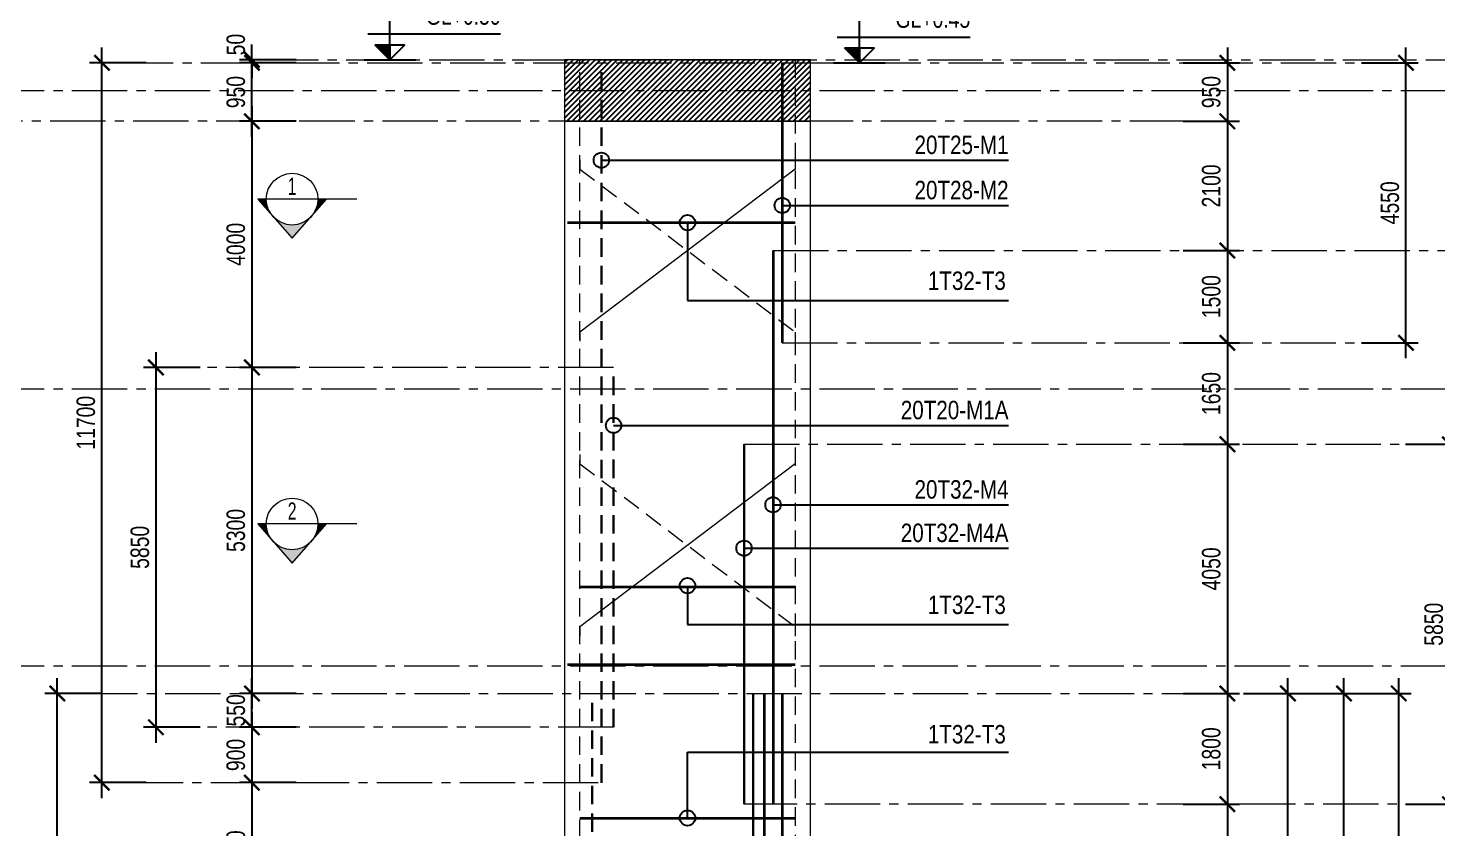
# Model space of a CAD drawing. Header units: millimetres. Extents: x 2746337 to 7547699, y -363432 to 15720.
# Drawn here: x 3176857 to 3199770, y -12000 to 1014 of the extents above; entities that cross this region are included whole.
import ezdxf
from ezdxf.enums import TextEntityAlignment as Align

# ---------------------------------------------------------------- set-up
doc = ezdxf.new("R2010")
doc.units = ezdxf.units.MM
doc.header["$LTSCALE"] = 1200
doc.header["$PDMODE"] = 3
for name, pattern in [('CENTER2', [1.125, 0.75, -0.125, 0.125, -0.125]), ('CONTINOUS', [0]), ('HIDDEN', [0.375, 0.25, -0.125])]:
    doc.linetypes.add(name, pattern=pattern)
for name, color, linetype, lineweight in [('1', 9, 'Continuous', 13), ('BOUND', 3, 'Continuous', 20), ('C1CO', 4, 'Continuous', 35), ('ENOTE', 2, 'Continuous', 15), ('Grid line', 160, 'CENTER2', 5), ('HIDE', 8, 'HIDDEN', 13), ('K-THUOC', 1, 'Continuous', 18), ('LEADER', 8, 'Continuous', 9), ('T1CO', 4, 'Continuous', 20), ('T1HI', 4, 'HIDDEN', 13), ('TCCO', 4, 'Continuous', 35), ('TCHI', 4, 'HIDDEN', 30), ('TEXTMA', 2, 'Continuous', 13)]:
    doc.layers.add(name, color=color, linetype=linetype, lineweight=lineweight)
for name, color, linetype in [('CDC.02.DIM', 1, 'Continuous'), ('CDC.06.TEXT', 2, 'Continuous'), ('CDC.10.HATCH', 251, 'Continuous')]:
    doc.layers.add(name, color=color, linetype=linetype)
doc.styles.add('DB_Arial', font='arial.ttf', dxfattribs={"width": 0.8})
doc.styles.add('SMTEXT', font='arial.ttf', dxfattribs={"width": 0.75})
doc.styles.add('TEXTVN', font='VHELVCN.TTF', dxfattribs={"width": 0.8})
doc.dimstyles.new('BSV1-100', dxfattribs={"dimtxt": 300, "dimasz": 250, "dimexe": 200, "dimexo": 0, "dimgap": 108, "dimtad": 1, "dimdec": 0, "dimdsep": 46, "dimtxsty": 'SMTEXT', "dimblk": 'ARCHTICK', "dimcen": 100, "dimdle": 250, "dimclrd": 256, "dimclre": 256, "dimclrt": 1, "dimadec": 0, "dimazin": 0, "dimtfac": 1, "dimtdec": 0, "dimtix": 1, "dimtmove": 2, "dimatfit": 3, "dimfxl": 720, "dimfxlon": 1, "dimtolj": 1, "dimtzin": 0, "dimarcsym": 0})
doc.dimstyles.new('BSV25', dxfattribs={"dimtxt": 300, "dimasz": 250, "dimexe": 200, "dimexo": 0, "dimgap": 108, "dimtad": 1, "dimdec": 0, "dimlfac": 0.25, "dimdsep": 46, "dimtxsty": 'SMTEXT', "dimblk": 'ARCHTICK', "dimcen": 100, "dimdle": 250, "dimclrd": 256, "dimclre": 256, "dimclrt": 2, "dimadec": 0, "dimazin": 0, "dimtfac": 1, "dimtdec": 0, "dimtix": 1, "dimtmove": 2, "dimatfit": 3, "dimfxl": 800, "dimfxlon": 1, "dimtolj": 1, "dimtzin": 0, "dimarcsym": 0})

# ---------------------------------------------------------------- blocks, each defined once
blk = doc.blocks.new('_ArchTick')
at = {"color": 0, "linetype": 'ByBlock', "const_width": 0.15}
blk.add_lwpolyline([(-0.5, -0.5), (0.5, 0.5)], dxfattribs=at)
blk = doc.blocks.new('*D559')
at = {"layer": 'Defpoints', "color": 0, "transparency": 16777216}
for p in [(3185575, -8850), (3171765, -11850), (3185575, -11850)]:
    blk.add_point(p, dxfattribs=at)
at = {"layer": 'K-THUOC', "lineweight": -2, "transparency": 16777216}
for p, q in [((3171765, -8600), (3171765, -12100)), ((3172485, -8850), (3171565, -8850)), ((3172485, -11850), (3171565, -11850))]:
    blk.add_line(p, q, dxfattribs=at)
at = {"layer": 'K-THUOC', "lineweight": -2, "transparency": 16777216, "xscale": 250, "yscale": 250, "zscale": 250}
for p, rotation in [((3171765, -8850), 90), ((3171765, -11850), 270)]:
    blk.add_blockref('_ArchTick', p, dxfattribs=dict(at, rotation=rotation))
at = {"layer": 'K-THUOC', "color": 1, "transparency": 16777216, "char_height": 300, "attachment_point": 5, "rotation": 90, "style": 'SMTEXT'}
for s, insert in [('\\A1;T12a200-L1,L2,L3', (3172053, -10350)), ('\\A1;3000', (3171504, -10350))]:
    blk.add_mtext(s, dxfattribs=dict(at, insert=insert))
blk = doc.blocks.new('*D560')
at = {"layer": 'Defpoints', "color": 0, "transparency": 16777216}
for p in [(3185575, -11850), (3171765, -26000), (3178568, -26000)]:
    blk.add_point(p, dxfattribs=at)
at = {"layer": 'K-THUOC', "lineweight": -2, "transparency": 16777216}
for p, q in [((3171765, -11600), (3171765, -26250)), ((3172485, -11850), (3171565, -11850)), ((3172485, -26000), (3171565, -26000))]:
    blk.add_line(p, q, dxfattribs=at)
at = {"layer": 'K-THUOC', "lineweight": -2, "transparency": 16777216, "xscale": 250, "yscale": 250, "zscale": 250}
for p, rotation in [((3171765, -11850), 90), ((3171765, -26000), 270)]:
    blk.add_blockref('_ArchTick', p, dxfattribs=dict(at, rotation=rotation))
at = {"layer": 'K-THUOC', "color": 1, "transparency": 16777216, "char_height": 300, "attachment_point": 5, "rotation": 90, "style": 'SMTEXT'}
for s, insert in [('\\A1;T12a300-L1,L2,L3', (3172053, -18925)), ('\\A1;14150', (3171504, -18925))]:
    blk.add_mtext(s, dxfattribs=dict(at, insert=insert))
blk = doc.blocks.new('SIGSEC')
at = {"layer": '1', "lineweight": 9}
h = blk.add_hatch(color=256, dxfattribs=at)
h.dxf.hatch_style = 1
h.paths.add_polyline_path([(-420, 0), (-560, 0), (-315, -278, -0.182676)])
h = blk.add_hatch(color=256, dxfattribs=at)
h.dxf.hatch_style = 1
h.paths.add_polyline_path([(560, 0), (420, 0, -0.182676), (315, -278)])
h = blk.add_hatch(color=256, dxfattribs=at)
h.dxf.hatch_style = 1
h.paths.add_polyline_path([(315, -278, -0.451416), (-315, -278), (0, -635)])
at = {"layer": '1', "lineweight": 9, "elevation": 0}
blk.add_lwpolyline([(1050, 0), (-560, 0), (0, -635), (560, 0)], dxfattribs=at)
at = {"layer": '1', "lineweight": 9}
blk.add_circle((0, 0), 420, dxfattribs=at)
at = {"layer": 'BOUND', "lineweight": 9, "style": 'TEXTVN', "width": 0.8}
blk.add_attdef('SEC', text='', height=280, dxfattribs=at).set_placement((0, 210, 0), align=Align.MIDDLE_CENTER)
blk = doc.blocks.new('*D561')
at = {"layer": 'Defpoints', "color": 0, "transparency": 16777216}
for p in [(3172315, -500), (3171765, -8850), (3185575, -8850)]:
    blk.add_point(p, dxfattribs=at)
at = {"layer": 'K-THUOC', "lineweight": -2, "transparency": 16777216}
for p, q in [((3171765, -250), (3171765, -9100)), ((3172315, -500), (3171565, -500)), ((3172485, -8850), (3171565, -8850))]:
    blk.add_line(p, q, dxfattribs=at)
at = {"layer": 'K-THUOC', "lineweight": -2, "transparency": 16777216, "xscale": 250, "yscale": 250, "zscale": 250}
for p, rotation in [((3171765, -500), 90), ((3171765, -8850), 270)]:
    blk.add_blockref('_ArchTick', p, dxfattribs=dict(at, rotation=rotation))
at = {"layer": 'K-THUOC', "color": 1, "transparency": 16777216, "char_height": 300, "attachment_point": 5, "rotation": 90, "style": 'SMTEXT'}
for s, insert in [('\\A1;T12a300-L1,L2,L3', (3172053, -4675)), ('\\A1;8350', (3171504, -4675))]:
    blk.add_mtext(s, dxfattribs=dict(at, insert=insert))
blk = doc.blocks.new('tag_cd')
at = {"layer": 'CDC.10.HATCH'}
blk.add_hatch(color=256, dxfattribs=at).paths.add_polyline_path([(180, 240), (420, 0), (420, 240)])
at = {"layer": 'CDC.02.DIM'}
for points in [[(420, 240), (420, 0), (660, 240), (180, 240), (420, 0), (420, 1020)], [(60, 420), (2220, 420)], [(0, 0), (840, 0)]]:
    blk.add_lwpolyline(points, dxfattribs=at)
at = {"layer": 'CDC.06.TEXT', "ltscale": 0.5, "style": 'SMTEXT', "width": 0.75}
blk.add_attdef('CD', text='', height=300, dxfattribs=at).set_placement((2220, 570), align=Align.RIGHT)
blk = doc.blocks.new('*D562')
at = {"layer": 'Defpoints', "color": 0, "transparency": 16777216}
for p in [(3171312, 0), (3170750, -4850), (3204459, -4850)]:
    blk.add_point(p, dxfattribs=at)
at = {"layer": 'K-THUOC', "lineweight": -2, "transparency": 16777216}
for p, q in [((3170750, 250), (3170750, -5100)), ((3171312, 0), (3170550, 0)), ((3171470, -4850), (3170550, -4850))]:
    blk.add_line(p, q, dxfattribs=at)
at = {"layer": 'K-THUOC', "lineweight": -2, "transparency": 16777216, "xscale": 250, "yscale": 250, "zscale": 250}
for p, rotation in [((3170750, 0), 90), ((3170750, -4850), 270)]:
    blk.add_blockref('_ArchTick', p, dxfattribs=dict(at, rotation=rotation))
at = {"layer": 'K-THUOC', "color": 1, "transparency": 16777216, "insert": (3170488, -2425), "char_height": 300, "attachment_point": 5, "rotation": 90, "style": 'SMTEXT'}
blk.add_mtext('\\A1;4850', dxfattribs=at)
blk = doc.blocks.new('*D563')
at = {"layer": 'Defpoints', "color": 0, "transparency": 16777216}
for p in [(3204459, -4850), (3170750, -9350), (3204443, -9350)]:
    blk.add_point(p, dxfattribs=at)
at = {"layer": 'K-THUOC', "lineweight": -2, "transparency": 16777216}
for p, q in [((3170750, -4600), (3170750, -9600)), ((3171470, -4850), (3170550, -4850)), ((3171470, -9350), (3170550, -9350))]:
    blk.add_line(p, q, dxfattribs=at)
at = {"layer": 'K-THUOC', "lineweight": -2, "transparency": 16777216, "xscale": 250, "yscale": 250, "zscale": 250}
for p, rotation in [((3170750, -4850), 90), ((3170750, -9350), 270)]:
    blk.add_blockref('_ArchTick', p, dxfattribs=dict(at, rotation=rotation))
at = {"layer": 'K-THUOC', "color": 1, "transparency": 16777216, "insert": (3170488, -7100), "char_height": 300, "attachment_point": 5, "rotation": 90, "style": 'SMTEXT'}
blk.add_mtext('\\A1;4500', dxfattribs=at)
blk = doc.blocks.new('*D564')
at = {"layer": 'Defpoints', "color": 0, "transparency": 16777216}
for p in [(3203186, -9350), (3170750, -13150), (3204443, -13150)]:
    blk.add_point(p, dxfattribs=at)
at = {"layer": 'K-THUOC', "lineweight": -2, "transparency": 16777216}
for p, q in [((3170750, -9100), (3170750, -13400)), ((3171470, -9350), (3170550, -9350)), ((3171470, -13150), (3170550, -13150))]:
    blk.add_line(p, q, dxfattribs=at)
at = {"layer": 'K-THUOC', "lineweight": -2, "transparency": 16777216, "xscale": 250, "yscale": 250, "zscale": 250}
for p, rotation in [((3170750, -9350), 90), ((3170750, -13150), 270)]:
    blk.add_blockref('_ArchTick', p, dxfattribs=dict(at, rotation=rotation))
at = {"layer": 'K-THUOC', "color": 1, "transparency": 16777216, "insert": (3170488, -11250), "char_height": 300, "attachment_point": 5, "rotation": 90, "style": 'SMTEXT'}
blk.add_mtext('\\A1;3800', dxfattribs=at)
blk = doc.blocks.new('*D565')
at = {"layer": 'Defpoints', "color": 0, "transparency": 16777216}
for p in [(3189225, 450), (3189575, -500), (3196349, -500)]:
    blk.add_point(p, dxfattribs=at)
at = {"layer": 'K-THUOC', "lineweight": -2, "transparency": 16777216}
for p, q in [((3196349, 700), (3196349, -750)), ((3195629, 450), (3196549, 450)), ((3195629, -500), (3196549, -500))]:
    blk.add_line(p, q, dxfattribs=at)
at = {"layer": 'K-THUOC', "lineweight": -2, "transparency": 16777216, "xscale": 250, "yscale": 250, "zscale": 250}
for p, rotation in [((3196349, 450), 90), ((3196349, -500), 270)]:
    blk.add_blockref('_ArchTick', p, dxfattribs=dict(at, rotation=rotation))
at = {"layer": 'K-THUOC', "color": 1, "transparency": 16777216, "insert": (3196088, -25), "char_height": 300, "attachment_point": 5, "rotation": 90, "style": 'SMTEXT'}
blk.add_mtext('\\A1;950', dxfattribs=at)
blk = doc.blocks.new('*D566')
at = {"layer": 'Defpoints', "color": 0, "transparency": 16777216}
for p in [(3189575, -2600), (3189575, -4100), (3196349, -4100)]:
    blk.add_point(p, dxfattribs=at)
at = {"layer": 'K-THUOC', "lineweight": -2, "transparency": 16777216}
for p, q in [((3196349, -2350), (3196349, -4350)), ((3195629, -2600), (3196549, -2600)), ((3195629, -4100), (3196549, -4100))]:
    blk.add_line(p, q, dxfattribs=at)
at = {"layer": 'K-THUOC', "lineweight": -2, "transparency": 16777216, "xscale": 250, "yscale": 250, "zscale": 250}
for p, rotation in [((3196349, -2600), 90), ((3196349, -4100), 270)]:
    blk.add_blockref('_ArchTick', p, dxfattribs=dict(at, rotation=rotation))
at = {"layer": 'K-THUOC', "color": 1, "transparency": 16777216, "insert": (3196088, -3350), "char_height": 300, "attachment_point": 5, "rotation": 90, "style": 'SMTEXT'}
blk.add_mtext('\\A1;1500', dxfattribs=at)
blk = doc.blocks.new('*D567')
at = {"layer": 'Defpoints', "color": 0, "transparency": 16777216}
for p in [(3189575, -4100), (3189575, -5750), (3196349, -5750)]:
    blk.add_point(p, dxfattribs=at)
at = {"layer": 'K-THUOC', "lineweight": -2, "transparency": 16777216}
for p, q in [((3196349, -3850), (3196349, -6000)), ((3195629, -4100), (3196549, -4100)), ((3195629, -5750), (3196549, -5750))]:
    blk.add_line(p, q, dxfattribs=at)
at = {"layer": 'K-THUOC', "lineweight": -2, "transparency": 16777216, "xscale": 250, "yscale": 250, "zscale": 250}
for p, rotation in [((3196349, -4100), 90), ((3196349, -5750), 270)]:
    blk.add_blockref('_ArchTick', p, dxfattribs=dict(at, rotation=rotation))
at = {"layer": 'K-THUOC', "color": 1, "transparency": 16777216, "insert": (3196088, -4925), "char_height": 300, "attachment_point": 5, "rotation": 90, "style": 'SMTEXT'}
blk.add_mtext('\\A1;1650', dxfattribs=at)
blk = doc.blocks.new('*D568')
at = {"layer": 'Defpoints', "color": 0, "transparency": 16777216}
for p in [(3189575, -5750), (3189575, -9800), (3196349, -9800)]:
    blk.add_point(p, dxfattribs=at)
at = {"layer": 'K-THUOC', "lineweight": -2, "transparency": 16777216}
for p, q in [((3196349, -5500), (3196349, -10050)), ((3195629, -5750), (3196549, -5750)), ((3195629, -9800), (3196549, -9800))]:
    blk.add_line(p, q, dxfattribs=at)
at = {"layer": 'K-THUOC', "lineweight": -2, "transparency": 16777216, "xscale": 250, "yscale": 250, "zscale": 250}
for p, rotation in [((3196349, -5750), 90), ((3196349, -9800), 270)]:
    blk.add_blockref('_ArchTick', p, dxfattribs=dict(at, rotation=rotation))
at = {"layer": 'K-THUOC', "color": 1, "transparency": 16777216, "insert": (3196088, -7775), "char_height": 300, "attachment_point": 5, "rotation": 90, "style": 'SMTEXT'}
blk.add_mtext('\\A1;4050', dxfattribs=at)
blk = doc.blocks.new('*D569')
at = {"layer": 'Defpoints', "color": 0, "transparency": 16777216}
for p in [(3189575, -9800), (3189575, -11600), (3196349, -11600)]:
    blk.add_point(p, dxfattribs=at)
at = {"layer": 'K-THUOC', "lineweight": -2, "transparency": 16777216}
for p, q in [((3196349, -9550), (3196349, -11850)), ((3195629, -9800), (3196549, -9800)), ((3195629, -11600), (3196549, -11600))]:
    blk.add_line(p, q, dxfattribs=at)
at = {"layer": 'K-THUOC', "lineweight": -2, "transparency": 16777216, "xscale": 250, "yscale": 250, "zscale": 250}
for p, rotation in [((3196349, -9800), 90), ((3196349, -11600), 270)]:
    blk.add_blockref('_ArchTick', p, dxfattribs=dict(at, rotation=rotation))
at = {"layer": 'K-THUOC', "color": 1, "transparency": 16777216, "insert": (3196088, -10700), "char_height": 300, "attachment_point": 5, "rotation": 90, "style": 'SMTEXT'}
blk.add_mtext('\\A1;1800', dxfattribs=at)
blk = doc.blocks.new('*D570')
at = {"layer": 'Defpoints', "color": 0, "transparency": 16777216}
for p in [(3189575, -11600), (3189575, -18800), (3196349, -18800)]:
    blk.add_point(p, dxfattribs=at)
at = {"layer": 'K-THUOC', "lineweight": -2, "transparency": 16777216}
for p, q in [((3196349, -11350), (3196349, -19050)), ((3195629, -11600), (3196549, -11600)), ((3195629, -18800), (3196549, -18800))]:
    blk.add_line(p, q, dxfattribs=at)
at = {"layer": 'K-THUOC', "lineweight": -2, "transparency": 16777216, "xscale": 250, "yscale": 250, "zscale": 250}
for p, rotation in [((3196349, -11600), 90), ((3196349, -18800), 270)]:
    blk.add_blockref('_ArchTick', p, dxfattribs=dict(at, rotation=rotation))
at = {"layer": 'K-THUOC', "color": 1, "transparency": 16777216, "insert": (3196088, -15200), "char_height": 300, "attachment_point": 5, "rotation": 90, "style": 'SMTEXT'}
blk.add_mtext('\\A1;7200', dxfattribs=at)
blk = doc.blocks.new('*D575')
at = {"layer": 'Defpoints', "color": 0, "transparency": 16777216}
for p in [(3188523, -9800), (3199136, -9800), (3188523, -21500)]:
    blk.add_point(p, dxfattribs=at)
at = {"layer": 'K-THUOC', "lineweight": -2, "transparency": 16777216}
for p, q in [((3199136, -21750), (3199136, -9550)), ((3198416, -9800), (3199336, -9800)), ((3198416, -21500), (3199336, -21500))]:
    blk.add_line(p, q, dxfattribs=at)
at = {"layer": 'K-THUOC', "lineweight": -2, "transparency": 16777216, "xscale": 250, "yscale": 250, "zscale": 250}
for p, rotation in [((3199136, -9800), 90), ((3199136, -21500), 270)]:
    blk.add_blockref('_ArchTick', p, dxfattribs=dict(at, rotation=rotation))
at = {"layer": 'K-THUOC', "color": 1, "transparency": 16777216, "insert": (3198875, -15650), "char_height": 300, "attachment_point": 5, "rotation": 90, "style": 'SMTEXT'}
blk.add_mtext('\\A1;11700', dxfattribs=at)
blk = doc.blocks.new('*D576')
at = {"layer": 'Defpoints', "color": 0, "transparency": 16777216}
for p in [(3189788, -2600), (3200867, -2600), (3189788, -11600)]:
    blk.add_point(p, dxfattribs=at)
at = {"layer": 'K-THUOC', "lineweight": -2, "transparency": 16777216}
for p, q in [((3200867, -11850), (3200867, -2350)), ((3200147, -2600), (3201067, -2600)), ((3200147, -11600), (3201067, -11600))]:
    blk.add_line(p, q, dxfattribs=at)
at = {"layer": 'K-THUOC', "lineweight": -2, "transparency": 16777216, "xscale": 250, "yscale": 250, "zscale": 250}
for p, rotation in [((3200867, -2600), 90), ((3200867, -11600), 270)]:
    blk.add_blockref('_ArchTick', p, dxfattribs=dict(at, rotation=rotation))
at = {"layer": 'K-THUOC', "color": 1, "transparency": 16777216, "insert": (3200606, -7100), "char_height": 300, "attachment_point": 5, "rotation": 90, "style": 'SMTEXT'}
blk.add_mtext('\\A1;9000', dxfattribs=at)
blk = doc.blocks.new('*D577')
at = {"layer": 'Defpoints', "color": 0, "transparency": 16777216}
for p in [(3189225, 450), (3199252, 450), (3189225, -4100)]:
    blk.add_point(p, dxfattribs=at)
at = {"layer": 'K-THUOC', "lineweight": -2, "transparency": 16777216}
for p, q in [((3199252, -4350), (3199252, 700)), ((3198532, 450), (3199452, 450)), ((3198532, -4100), (3199452, -4100))]:
    blk.add_line(p, q, dxfattribs=at)
at = {"layer": 'K-THUOC', "lineweight": -2, "transparency": 16777216, "xscale": 250, "yscale": 250, "zscale": 250}
for p, rotation in [((3199252, 450), 90), ((3199252, -4100), 270)]:
    blk.add_blockref('_ArchTick', p, dxfattribs=dict(at, rotation=rotation))
at = {"layer": 'K-THUOC', "color": 1, "transparency": 16777216, "insert": (3198991, -1825), "char_height": 300, "attachment_point": 5, "rotation": 90, "style": 'SMTEXT'}
blk.add_mtext('\\A1;4550', dxfattribs=at)
blk = doc.blocks.new('*D578')
at = {"layer": 'Defpoints', "color": 0, "transparency": 16777216}
for p in [(3188643, -9800), (3198244, -9800), (3188643, -20100)]:
    blk.add_point(p, dxfattribs=at)
at = {"layer": 'K-THUOC', "lineweight": -2, "transparency": 16777216}
for p, q in [((3198244, -20350), (3198244, -9550)), ((3197524, -9800), (3198444, -9800)), ((3197524, -20100), (3198444, -20100))]:
    blk.add_line(p, q, dxfattribs=at)
at = {"layer": 'K-THUOC', "lineweight": -2, "transparency": 16777216, "xscale": 250, "yscale": 250, "zscale": 250}
for p, rotation in [((3198244, -9800), 90), ((3198244, -20100), 270)]:
    blk.add_blockref('_ArchTick', p, dxfattribs=dict(at, rotation=rotation))
at = {"layer": 'K-THUOC', "color": 1, "transparency": 16777216, "insert": (3197982, -14950), "char_height": 300, "attachment_point": 5, "rotation": 90, "style": 'SMTEXT'}
blk.add_mtext('\\A1;10300', dxfattribs=at)
blk = doc.blocks.new('*D579')
at = {"layer": 'Defpoints', "color": 0, "transparency": 16777216}
for p in [(3188818, -9800), (3197333, -9800), (3188818, -18800)]:
    blk.add_point(p, dxfattribs=at)
at = {"layer": 'K-THUOC', "lineweight": -2, "transparency": 16777216}
for p, q in [((3197333, -19050), (3197333, -9550)), ((3196613, -9800), (3197533, -9800)), ((3196613, -18800), (3197533, -18800))]:
    blk.add_line(p, q, dxfattribs=at)
at = {"layer": 'K-THUOC', "lineweight": -2, "transparency": 16777216, "xscale": 250, "yscale": 250, "zscale": 250}
for p, rotation in [((3197333, -9800), 90), ((3197333, -18800), 270)]:
    blk.add_blockref('_ArchTick', p, dxfattribs=dict(at, rotation=rotation))
at = {"layer": 'K-THUOC', "color": 1, "transparency": 16777216, "insert": (3197072, -14300), "char_height": 300, "attachment_point": 5, "rotation": 90, "style": 'SMTEXT'}
blk.add_mtext('\\A1;9000', dxfattribs=at)
blk = doc.blocks.new('*D580')
at = {"layer": 'Defpoints', "color": 0, "transparency": 16777216}
for p in [(3180494, 450), (3185575, 450), (3185575, -500)]:
    blk.add_point(p, dxfattribs=at)
at = {"layer": 'K-THUOC', "lineweight": -2, "transparency": 16777216}
for p, q in [((3180494, -750), (3180494, 700)), ((3181214, 450), (3180294, 450)), ((3181214, -500), (3180294, -500))]:
    blk.add_line(p, q, dxfattribs=at)
at = {"layer": 'K-THUOC', "lineweight": -2, "transparency": 16777216, "xscale": 250, "yscale": 250, "zscale": 250}
for p, rotation in [((3180494, 450), 90), ((3180494, -500), 270)]:
    blk.add_blockref('_ArchTick', p, dxfattribs=dict(at, rotation=rotation))
at = {"layer": 'K-THUOC', "color": 1, "transparency": 16777216, "insert": (3180233, -25), "char_height": 300, "attachment_point": 5, "rotation": 90, "style": 'SMTEXT'}
blk.add_mtext('\\A1;950', dxfattribs=at)
blk = doc.blocks.new('*D581')
at = {"layer": 'Defpoints', "color": 0, "transparency": 16777216}
for p in [(3185550, -4500), (3180494, -9800), (3185550, -9800)]:
    blk.add_point(p, dxfattribs=at)
at = {"layer": 'K-THUOC', "lineweight": -2, "transparency": 16777216}
for p, q in [((3180494, -4250), (3180494, -10050)), ((3181214, -4500), (3180294, -4500)), ((3181214, -9800), (3180294, -9800))]:
    blk.add_line(p, q, dxfattribs=at)
at = {"layer": 'K-THUOC', "lineweight": -2, "transparency": 16777216, "xscale": 250, "yscale": 250, "zscale": 250}
for p, rotation in [((3180494, -4500), 90), ((3180494, -9800), 270)]:
    blk.add_blockref('_ArchTick', p, dxfattribs=dict(at, rotation=rotation))
at = {"layer": 'K-THUOC', "color": 1, "transparency": 16777216, "insert": (3180233, -7150), "char_height": 300, "attachment_point": 5, "rotation": 90, "style": 'SMTEXT'}
blk.add_mtext('\\A1;5300', dxfattribs=at)
blk = doc.blocks.new('*D582')
at = {"layer": 'Defpoints', "color": 0, "transparency": 16777216}
for p in [(3185550, -11250), (3180494, -13500), (3185575, -13500)]:
    blk.add_point(p, dxfattribs=at)
at = {"layer": 'K-THUOC', "lineweight": -2, "transparency": 16777216}
for p, q in [((3180494, -11000), (3180494, -13750)), ((3181214, -11250), (3180294, -11250)), ((3181214, -13500), (3180294, -13500))]:
    blk.add_line(p, q, dxfattribs=at)
at = {"layer": 'K-THUOC', "lineweight": -2, "transparency": 16777216, "xscale": 250, "yscale": 250, "zscale": 250}
for p, rotation in [((3180494, -11250), 90), ((3180494, -13500), 270)]:
    blk.add_blockref('_ArchTick', p, dxfattribs=dict(at, rotation=rotation))
at = {"layer": 'K-THUOC', "color": 1, "transparency": 16777216, "insert": (3180233, -12375), "char_height": 300, "attachment_point": 5, "rotation": 90, "style": 'SMTEXT'}
blk.add_mtext('\\A1;2250', dxfattribs=at)
blk = doc.blocks.new('*D584')
at = {"layer": 'Defpoints', "color": 0, "transparency": 16777216}
for p in [(3177330, -9800), (3185750, -9800), (3185750, -21500)]:
    blk.add_point(p, dxfattribs=at)
at = {"layer": 'K-THUOC', "lineweight": -2, "transparency": 16777216}
for p, q in [((3177330, -21750), (3177330, -9550)), ((3178050, -9800), (3177130, -9800)), ((3178050, -21500), (3177130, -21500))]:
    blk.add_line(p, q, dxfattribs=at)
at = {"layer": 'K-THUOC', "lineweight": -2, "transparency": 16777216, "xscale": 250, "yscale": 250, "zscale": 250}
for p, rotation in [((3177330, -9800), 90), ((3177330, -21500), 270)]:
    blk.add_blockref('_ArchTick', p, dxfattribs=dict(at, rotation=rotation))
at = {"layer": 'K-THUOC', "color": 1, "transparency": 16777216, "insert": (3177068, -15650), "char_height": 300, "attachment_point": 5, "rotation": 90, "style": 'SMTEXT'}
blk.add_mtext('\\A1;11700', dxfattribs=at)
blk = doc.blocks.new('*D585')
at = {"layer": 'Defpoints', "color": 0, "transparency": 16777216}
for p in [(3178056, 450), (3183273, 450), (3183273, -11250)]:
    blk.add_point(p, dxfattribs=at)
at = {"layer": 'K-THUOC', "lineweight": -2, "transparency": 16777216}
for p, q in [((3178056, -11500), (3178056, 700)), ((3178776, 450), (3177856, 450)), ((3178776, -11250), (3177856, -11250))]:
    blk.add_line(p, q, dxfattribs=at)
at = {"layer": 'K-THUOC', "lineweight": -2, "transparency": 16777216, "xscale": 250, "yscale": 250, "zscale": 250}
for p, rotation in [((3178056, 450), 90), ((3178056, -11250), 270)]:
    blk.add_blockref('_ArchTick', p, dxfattribs=dict(at, rotation=rotation))
at = {"layer": 'K-THUOC', "color": 1, "transparency": 16777216, "insert": (3177795, -5400), "char_height": 300, "attachment_point": 5, "rotation": 90, "style": 'SMTEXT'}
blk.add_mtext('\\A1;11700', dxfattribs=at)
blk = doc.blocks.new('*D586')
at = {"layer": 'Defpoints', "color": 0, "transparency": 16777216}
for p in [(3183516, -4500), (3178934, -10350), (3183516, -10350)]:
    blk.add_point(p, dxfattribs=at)
at = {"layer": 'K-THUOC', "lineweight": -2, "transparency": 16777216}
for p, q in [((3178934, -4250), (3178934, -10600)), ((3179654, -4500), (3178734, -4500)), ((3179654, -10350), (3178734, -10350))]:
    blk.add_line(p, q, dxfattribs=at)
at = {"layer": 'K-THUOC', "lineweight": -2, "transparency": 16777216, "xscale": 250, "yscale": 250, "zscale": 250}
for p, rotation in [((3178934, -4500), 90), ((3178934, -10350), 270)]:
    blk.add_blockref('_ArchTick', p, dxfattribs=dict(at, rotation=rotation))
at = {"layer": 'K-THUOC', "color": 1, "transparency": 16777216, "insert": (3178673, -7425), "char_height": 300, "attachment_point": 5, "rotation": 90, "style": 'SMTEXT'}
blk.add_mtext('\\A1;5850', dxfattribs=at)
blk = doc.blocks.new('*D587')
at = {"layer": 'Defpoints', "color": 0, "transparency": 16777216}
for p in [(3183125, -10350), (3180494, -11250), (3185550, -11250)]:
    blk.add_point(p, dxfattribs=at)
at = {"layer": 'K-THUOC', "lineweight": -2, "transparency": 16777216}
for p, q in [((3180494, -10100), (3180494, -11500)), ((3181214, -10350), (3180294, -10350)), ((3181214, -11250), (3180294, -11250))]:
    blk.add_line(p, q, dxfattribs=at)
at = {"layer": 'K-THUOC', "lineweight": -2, "transparency": 16777216, "xscale": 250, "yscale": 250, "zscale": 250}
for p, rotation in [((3180494, -10350), 90), ((3180494, -11250), 270)]:
    blk.add_blockref('_ArchTick', p, dxfattribs=dict(at, rotation=rotation))
at = {"layer": 'K-THUOC', "color": 1, "transparency": 16777216, "insert": (3180233, -10800), "char_height": 300, "attachment_point": 5, "rotation": 90, "style": 'SMTEXT'}
blk.add_mtext('\\A1;900', dxfattribs=at)
blk = doc.blocks.new('*D588')
at = {"layer": 'Defpoints', "color": 0, "transparency": 16777216}
for p in [(3189575, -500), (3189575, -2600), (3196349, -2600)]:
    blk.add_point(p, dxfattribs=at)
at = {"layer": 'K-THUOC', "lineweight": -2, "transparency": 16777216}
for p, q in [((3196349, -250), (3196349, -2850)), ((3195629, -500), (3196549, -500)), ((3195629, -2600), (3196549, -2600))]:
    blk.add_line(p, q, dxfattribs=at)
at = {"layer": 'K-THUOC', "lineweight": -2, "transparency": 16777216, "xscale": 250, "yscale": 250, "zscale": 250}
for p, rotation in [((3196349, -500), 90), ((3196349, -2600), 270)]:
    blk.add_blockref('_ArchTick', p, dxfattribs=dict(at, rotation=rotation))
at = {"layer": 'K-THUOC', "color": 1, "transparency": 16777216, "insert": (3196088, -1550), "char_height": 300, "attachment_point": 5, "rotation": 90, "style": 'SMTEXT'}
blk.add_mtext('\\A1;2100', dxfattribs=at)
blk = doc.blocks.new('*D589')
at = {"layer": 'Defpoints', "color": 0, "transparency": 16777216}
for p in [(3185575, -500), (3180494, -4500), (3185550, -4500)]:
    blk.add_point(p, dxfattribs=at)
at = {"layer": 'K-THUOC', "lineweight": -2, "transparency": 16777216}
for p, q in [((3180494, -250), (3180494, -4750)), ((3181214, -500), (3180294, -500)), ((3181214, -4500), (3180294, -4500))]:
    blk.add_line(p, q, dxfattribs=at)
at = {"layer": 'K-THUOC', "lineweight": -2, "transparency": 16777216, "xscale": 250, "yscale": 250, "zscale": 250}
for p, rotation in [((3180494, -500), 90), ((3180494, -4500), 270)]:
    blk.add_blockref('_ArchTick', p, dxfattribs=dict(at, rotation=rotation))
at = {"layer": 'K-THUOC', "color": 1, "transparency": 16777216, "insert": (3180233, -2500), "char_height": 300, "attachment_point": 5, "rotation": 90, "style": 'SMTEXT'}
blk.add_mtext('\\A1;4000', dxfattribs=at)
blk = doc.blocks.new('*D592')
at = {"layer": 'Defpoints', "color": 0, "transparency": 16777216}
for p in [(3204202, -500), (3198656, -26000), (3209370, -26000)]:
    blk.add_point(p, dxfattribs=at)
at = {"layer": 'K-THUOC', "lineweight": -2, "transparency": 16777216}
for p, q in [((3209370, -250), (3209370, -26250)), ((3208650, -500), (3209570, -500)), ((3208650, -26000), (3209570, -26000))]:
    blk.add_line(p, q, dxfattribs=at)
at = {"layer": 'K-THUOC', "lineweight": -2, "transparency": 16777216, "xscale": 250, "yscale": 250, "zscale": 250}
for p, rotation in [((3209370, -500), 90), ((3209370, -26000), 270)]:
    blk.add_blockref('_ArchTick', p, dxfattribs=dict(at, rotation=rotation))
at = {"layer": 'K-THUOC', "color": 1, "transparency": 16777216, "insert": (3209109, -13250), "char_height": 300, "attachment_point": 5, "rotation": 90, "style": 'SMTEXT'}
blk.add_mtext('\\A1;25500', dxfattribs=at)
blk = doc.blocks.new('*D594')
at = {"layer": 'Defpoints', "color": 0, "transparency": 16777216}
for p in [(3203402, 0), (3210431, 0), (3198656, -26000)]:
    blk.add_point(p, dxfattribs=at)
at = {"layer": 'K-THUOC', "lineweight": -2, "transparency": 16777216}
for p, q in [((3210431, -26250), (3210431, 250)), ((3209711, 0), (3210631, 0)), ((3209711, -26000), (3210631, -26000))]:
    blk.add_line(p, q, dxfattribs=at)
at = {"layer": 'K-THUOC', "lineweight": -2, "transparency": 16777216, "xscale": 250, "yscale": 250, "zscale": 250}
for p, rotation in [((3210431, 0), 90), ((3210431, -26000), 270)]:
    blk.add_blockref('_ArchTick', p, dxfattribs=dict(at, rotation=rotation))
at = {"layer": 'K-THUOC', "color": 1, "transparency": 16777216, "insert": (3210170, -13000), "char_height": 300, "attachment_point": 5, "rotation": 90, "style": 'SMTEXT'}
blk.add_mtext('\\A1;26000', dxfattribs=at)
blk = doc.blocks.new('*D596')
at = {"layer": 'Defpoints', "color": 0, "transparency": 16777216}
for p in [(3180494, -9800), (3185550, -9800), (3183125, -10350)]:
    blk.add_point(p, dxfattribs=at)
at = {"layer": 'K-THUOC', "lineweight": -2, "transparency": 16777216}
for p, q in [((3180494, -9800), (3180494, -9550)), ((3181214, -9800), (3180294, -9800)), ((3180494, -10350), (3180494, -9800)), ((3181214, -10350), (3180294, -10350)), ((3180494, -10350), (3180494, -10600))]:
    blk.add_line(p, q, dxfattribs=at)
at = {"layer": 'K-THUOC', "lineweight": -2, "transparency": 16777216, "xscale": 250, "yscale": 250, "zscale": 250}
for p, rotation in [((3180494, -9800), 270), ((3180494, -10350), 90)]:
    blk.add_blockref('_ArchTick', p, dxfattribs=dict(at, rotation=rotation))
at = {"layer": 'K-THUOC', "color": 1, "transparency": 16777216, "insert": (3180233, -10075), "char_height": 300, "attachment_point": 5, "rotation": 90, "style": 'SMTEXT'}
blk.add_mtext('\\A1;550', dxfattribs=at)
blk = doc.blocks.new('*D597')
at = {"layer": 'Defpoints', "color": 0, "transparency": 16777216}
for p in [(3189488, -5750), (3189488, -11600), (3199966, -11600)]:
    blk.add_point(p, dxfattribs=at)
at = {"layer": 'K-THUOC', "lineweight": -2, "transparency": 16777216}
for p, q in [((3199966, -5500), (3199966, -11850)), ((3199246, -5750), (3200166, -5750)), ((3199246, -11600), (3200166, -11600))]:
    blk.add_line(p, q, dxfattribs=at)
at = {"layer": 'K-THUOC', "lineweight": -2, "transparency": 16777216, "xscale": 250, "yscale": 250, "zscale": 250}
for p, rotation in [((3199966, -5750), 90), ((3199966, -11600), 270)]:
    blk.add_blockref('_ArchTick', p, dxfattribs=dict(at, rotation=rotation))
at = {"layer": 'K-THUOC', "color": 1, "transparency": 16777216, "insert": (3199705, -8675), "char_height": 300, "attachment_point": 5, "rotation": 90, "style": 'SMTEXT'}
blk.add_mtext('\\A1;5850', dxfattribs=at)
blk = doc.blocks.new('lop1-type2')
at = {"layer": 'C1CO'}
for p, q in [((2730241, 450), (2730241, -4100)), ((2730091, -2600), (2730091, -11600)), ((2730241, -9800), (2730241, -21500)), ((2730041, -20150), (2730041, -26000))]:
    blk.add_line(p, q, dxfattribs=at)
at = {"layer": 'TCCO'}
blk.add_line((2729944, -9800), (2729944, -18800), dxfattribs=at)
blk = doc.blocks.new('*D604')
at = {"layer": 'Defpoints', "color": 0, "transparency": 16777216}
for p in [(3180494, 500), (3185575, 500), (3185575, 450)]:
    blk.add_point(p, dxfattribs=at)
at = {"layer": 'K-THUOC', "lineweight": -2, "transparency": 16777216}
for p, q in [((3180494, 500), (3180494, 750)), ((3181214, 500), (3180294, 500)), ((3180494, 450), (3180494, 500)), ((3181214, 450), (3180294, 450)), ((3180494, 450), (3180494, 200))]:
    blk.add_line(p, q, dxfattribs=at)
at = {"layer": 'K-THUOC', "lineweight": -2, "transparency": 16777216, "xscale": 250, "yscale": 250, "zscale": 250}
for p, rotation in [((3180494, 500), 270), ((3180494, 450), 90)]:
    blk.add_blockref('_ArchTick', p, dxfattribs=dict(at, rotation=rotation))
at = {"layer": 'K-THUOC', "color": 1, "transparency": 16777216, "insert": (3180233, 747), "char_height": 300, "attachment_point": 5, "rotation": 90, "style": 'SMTEXT'}
blk.add_mtext('\\A1;50', dxfattribs=at)

msp = doc.modelspace()

# ---------------------------------------------------------------- hatches: boundary and pattern name
at = {"layer": 'CDC.10.HATCH'}
h = msp.add_hatch(dxfattribs=at)
h.set_pattern_fill('ANSI31', color=256, scale=20)
h.set_pattern_definition([(45, (413110.17, 77331.77), (-44.9012806, 44.9012806), [])])
h.paths.add_polyline_path([(3185574.5, -500), (3189574.5, -500), (3189574.5, 500), (3185574.5, 500)])

# ---------------------------------------------------------------- linework, layer by layer
at = {"layer": 'BOUND'}
msp.add_line((3185574.5, 410), (3185574.5, -45000), dxfattribs=at)
for points in [[(3185574.5, -500), (3189574.5, -500), (3189574.5, 500), (3185574.5, 500)], [(3185574.5, -45000), (3189574.5, -45000), (3189574.5, -500), (3185574.5, -500)]]:
    msp.add_lwpolyline(points, close=True, dxfattribs=at)
at = {"layer": 'C1CO'}
for p, q in [((3185624.5, -2147), (3189324.5, -2147)), ((3185824.5, -8064.3), (3189324.5, -8064.3)), ((3185624.5, -9328.7), (3189324.5, -9328.7)), ((3185824.5, -11824.8), (3189324.5, -11824.8))]:
    msp.add_line(p, q, dxfattribs=at)
at = {"layer": 'Grid line', "color": 2}
for p, q in [((3166767.8, 0), (3203402.2, 0)), ((3166767.8, -4850), (3204286.6, -4850)), ((3166767.8, -9350), (3204270.7, -9350))]:
    msp.add_line(p, q, dxfattribs=at)
at = {"layer": 'Grid line'}
for p, q in [((3195664.4, -500), (3171537.2, -500)), ((3188964.5, -2600.3), (3200154.2, -2600.3)), ((3189114.5, -4100.3), (3199452.4, -4100.3)), ((3186372.2, -4500), (3179748, -4500)), ((3188493, -5750.3), (3200154.2, -5750.3)), ((3177735, -9800.3), (3199336.1, -9800.7)), ((3186372.2, -10350), (3179315.2, -10350)), ((3186124.2, -11250.3), (3178379, -11250.3)), ((3200154.2, -11600.3), (3188493, -11600.3))]:
    msp.add_line(p, q, dxfattribs=at)
for points in [[(3180674.3, 500), (3208591.5, 500)], [(3178315.9, 450), (3198652.5, 450)]]:
    msp.add_lwpolyline(points, dxfattribs=at)
at = {"layer": 'HIDE'}
for p, q in [((3185824.5, -45000), (3185824.5, 500)), ((3189324.5, 500), (3189324.5, -45000))]:
    msp.add_line(p, q, dxfattribs=at)
at = {"layer": 'T1CO'}
for points in [[(3189324.5, -1125.3), (3189324.5, -1275.3), (3185824.5, -3925.3), (3185824.5, -4075.3)], [(3189324.5, -5916.1), (3189324.5, -6066.1), (3185824.5, -8716.1), (3185824.5, -8866.1)]]:
    msp.add_lwpolyline(points, dxfattribs=at)
at = {"layer": 'T1HI'}
for points in [[(3185824.5, -1125.3), (3185824.5, -1275.3), (3189324.5, -3925.3), (3189324.5, -4075.3)], [(3185824.5, -5916.1), (3185824.5, -6066.1), (3189324.5, -8716.1), (3189324.5, -8866.1)]]:
    msp.add_lwpolyline(points, dxfattribs=at)
at = {"layer": 'TCHI', "linetype": 'HIDDEN'}
for p, q in [((3186174.2, -11250.3), (3186174.2, 450)), ((3186024.2, -21500), (3186024.2, -9800))]:
    msp.add_line(p, q, dxfattribs=at)
at = {"layer": 'TCHI', "color": 6, "linetype": 'HIDDEN'}
msp.add_line((3186372.2, -10349.7), (3186372.2, -4500), dxfattribs=at)
at = {"layer": 'TCHI', "color": 6, "linetype": 'CONTINOUS'}
for p, q in [((3188493, -11600.3), (3188493, -5750.3)), ((3188643, -20100), (3188643, -9800.3))]:
    msp.add_line(p, q, dxfattribs=at)

# ---------------------------------------------------------------- block references
msp.add_blockref('lop1-type2', (458873.7, 0))
at = {"layer": '1', "lineweight": 20}
for p, values in [((3181147.5, -1765.4), {'SEC': '1'}), ((3181147.5, -7045.4), {'SEC': '2'})]:
    msp.add_blockref('SIGSEC', p, dxfattribs=at).add_auto_attribs(values)
at = {"layer": 'ENOTE'}
for p, values in [((3182316.2, 500), {'CD': 'GL+0.50'}), ((3189949.1, 450), {'CD': 'GL+0.45'})]:
    msp.add_blockref('tag_cd', p, dxfattribs=at).add_auto_attribs(values)

# ---------------------------------------------------------------- texts
at = {"layer": 'TEXTMA', "style": 'DB_Arial', "width": 0.8}
for s, p in [('20T25-M1', (3192792.2, -1032)), ('20T28-M2', (3192792.2, -1767)), ('1T32-T3', (3192748, -3240.7)), ('20T20-M1A', (3192792.2, -5342.9)), ('20T32-M4', (3192792.2, -6633)), ('20T32-M4A', (3192792.2, -7339.2)), ('1T32-T3', (3192748, -8509)), ('1T32-T3', (3192748, -10613.2))]:
    msp.add_text(s, height=300, rotation=360, dxfattribs=at).set_placement(p, align=Align.RIGHT)

# ---------------------------------------------------------------- dimensions: what is measured, and where the dimension line sits
at = {"layer": 'K-THUOC'}
dim = msp.add_linear_dim(base=(3180494.3, 500), p1=(3185574.5, 450), p2=(3185574.5, 500), angle=90, dimstyle='BSV1-100', dxfattribs=at)
dim.commit()
dim.dimension.update_dxf_attribs({"geometry": '*D604', "text_midpoint": (3180233.1, 746.8), "dimtype": 160})
for base, p1, p2, picture, middle in [((3178055.9, 450), (3183273.2, -11250.3), (3183273.2, 450), '*D585', (3177794.7, -5400.2)), ((3180494.3, 450), (3185574.5, -500), (3185574.5, 450), '*D580', (3180233.1, -25)), ((3196349.5, -500), (3189224.5, 450), (3189574.5, -500), '*D565', (3196088.3, -25)), ((3199252.4, 450), (3189224.5, -4100.3), (3189224.5, 450), '*D577', (3198991.2, -1825.2)), ((3170749.6, -4850), (3171312, 0), (3204459.1, -4850), '*D562', (3170488.4, -2425)), ((3210431, 0), (3198655.6, -26000), (3203402.2, 0), '*D594', (3210169.8, -13000)), ((3180494.3, -4500), (3185574.5, -500), (3185550.1, -4500), '*D589', (3180233.1, -2500)), ((3196349.5, -2600.3), (3189574.5, -500), (3189574.5, -2600.3), '*D588', (3196088.3, -1550.2)), ((3209370.1, -26000), (3204202.2, -500), (3198655.6, -26000), '*D592', (3209108.9, -13250)), ((3196349.5, -4100.3), (3189574.5, -2600.3), (3189574.5, -4100.3), '*D566', (3196088.3, -3350.3)), ((3200867.5, -2600.3), (3189787.8, -11600.3), (3189787.8, -2600.3), '*D576', (3200606.3, -7100.3)), ((3196349.5, -5750.3), (3189574.5, -4100.3), (3189574.5, -5750.3), '*D567', (3196088.3, -4925.3)), ((3178934.3, -10350), (3183516.3, -4500), (3183516.3, -10350), '*D586', (3178673.1, -7425)), ((3180494.3, -9800.3), (3185550.1, -4500), (3185550.1, -9800.3), '*D581', (3180233, -7150.2)), ((3170749.6, -9350), (3204459.1, -4850), (3204443.1, -9350), '*D563', (3170488.4, -7100)), ((3199965.7, -11600.3), (3189487.8, -5750.3), (3189487.8, -11600.3), '*D597', (3199704.6, -8675.3)), ((3196349.5, -9800.3), (3189574.5, -5750.3), (3189574.5, -9800.3), '*D568', (3196088.3, -7775.3)), ((3170749.6, -13150), (3203186.5, -9350), (3204443.1, -13150), '*D564', (3170488.3, -11250)), ((3177329.6, -9800), (3185750.1, -21500), (3185750.1, -9800), '*D584', (3177068.4, -15650)), ((3180494.3, -9800.3), (3183124.5, -10350), (3185550.1, -9800.3), '*D596', (3180233.1, -10075.2)), ((3199136.1, -9800.3), (3188523.1, -21500), (3188523.1, -9800.3), '*D575', (3198874.9, -15650.2)), ((3198243.5999, -9800.4881), (3188642.975, -20100), (3188642.9739, -9800.4881), '*D578', (3197982.3257, -14950.244)), ((3197332.9858, -9800.4904), (3188817.6898, -18800), (3188817.6898, -9800.4904), '*D579', (3197071.8139, -14300.2452)), ((3196349.5, -11600.3), (3189574.5, -9800.3), (3189574.5, -11600.3), '*D569', (3196088.3, -10700.3)), ((3180494.3, -11250.3), (3183124.5, -10350), (3185550.1, -11250.3), '*D587', (3180233.1, -10800.2)), ((3180494.3, -13500), (3185550.1, -11250.3), (3185574.5, -13500), '*D582', (3180233.1, -12375.2)), ((3196349.5, -18800), (3189574.5, -11600.3), (3189574.5, -18800), '*D570', (3196088.3, -15200.2))]:
    dim = msp.add_linear_dim(base=base, p1=p1, p2=p2, angle=90, dimstyle='BSV1-100', dxfattribs=at)
    dim.commit()
    dim.dimension.update_dxf_attribs({"geometry": picture, "text_midpoint": middle})
for base, p1, p2, text, picture, middle in [((3171765, -8850), (3172315, -500), (3185574.5, -8850), '<>\\XT12a300-L1,L2,L3', '*D561', (3171765, -4675)), ((3171765, -11850), (3185574.5, -8850), (3185574.5, -11850), '<>\\XT12a200-L1,L2,L3', '*D559', (3171765, -10350)), ((3171765, -26000), (3185574.5, -11850), (3178567.7, -26000), '<>\\XT12a300-L1,L2,L3', '*D560', (3171765, -18925))]:
    dim = msp.add_linear_dim(base=base, p1=p1, p2=p2, angle=90, text=text, dimstyle='BSV1-100', dxfattribs=at)
    dim.commit()
    dim.dimension.update_dxf_attribs({"geometry": picture, "text_midpoint": middle})

# ---------------------------------------------------------------- leaders
at = {"layer": 'LEADER'}
for points in [[(3186174.2, -1132), (3192792.2, -1132)], [(3189114.5, -1867), (3192792.2, -1867)], [(3187574.5, -2147), (3187574.5, -3412.3), (3192792.2, -3412.3)], [(3186372.2, -5442.9), (3192792.2, -5442.9)], [(3188964.5, -6733), (3192792.2, -6733)], [(3188493, -7439.2), (3192792.2, -7439.2)], [(3187574.5, -8048), (3187574.5, -8680.6), (3192792.2, -8680.6)], [(3187574.5, -11824.8), (3187574.5, -10751.8), (3192792.2, -10751.8)]]:
    msp.add_leader(points, dimstyle='BSV25', override={"dimldrblk": 'Origin'}, dxfattribs=at)

doc.saveas('drawing.dxf')
